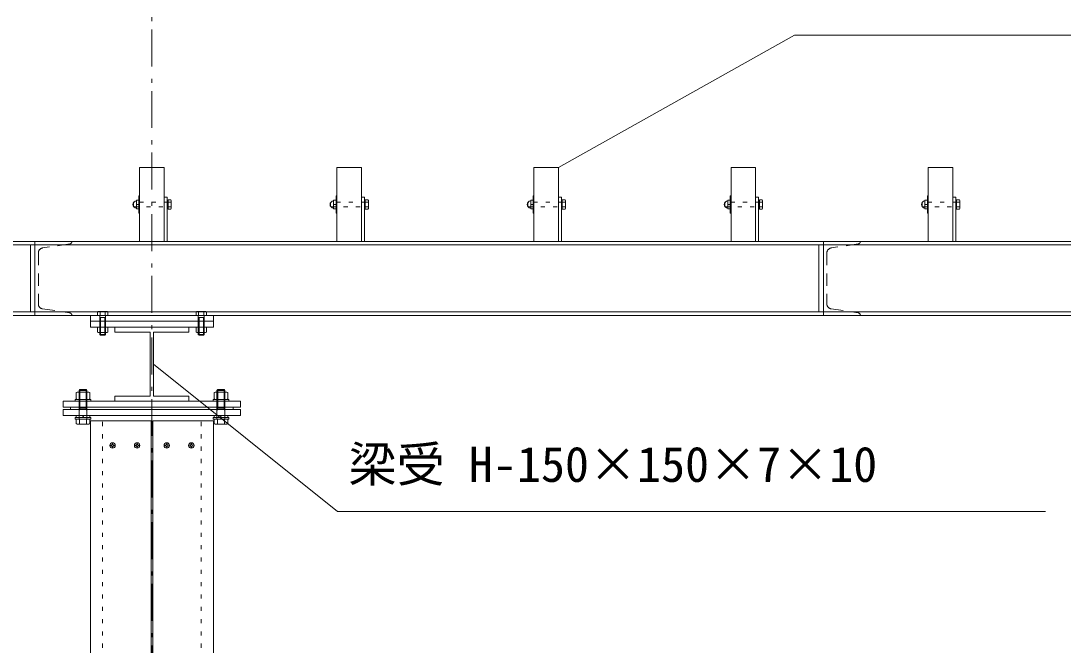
# Model space of a CAD drawing. Units: millimetres, scale not verified. Extents: x -11700 to 11700, y -8360 to 8374.
# Drawn here: x -9878 to -7763, y 5340 to 6607 of the extents above; entities that cross this region are included whole.
import ezdxf
from ezdxf.enums import TextEntityAlignment as Align

# ---------------------------------------------------------------- set-up
doc = ezdxf.new("R2010")
doc.units = ezdxf.units.MM
doc.header["$LTSCALE"] = 60
for name, pattern in [('USER2', [1.388855, 0.972137, -0.416718]), ('USER4', [0.694427, 0.416718, -0.27771]), ('USER5', [0.416565, 0.138855, -0.27771]), ('USER6', [2.083282, 1.25, -0.416565, 0.138855, -0.277863])]:
    doc.linetypes.add(name, pattern=pattern)
doc.layers.add('0-1_IMPORTED', color=30, linetype='Continuous', lineweight=18)
doc.styles.add('ＭＳ ゴシック', font='')
doc.styles.get('ＭＳ ゴシック').set_extended_font_data('MS Gothic')

msp = doc.modelspace()

# ---------------------------------------------------------------- linework, layer by layer
at = {"layer": '0-1_IMPORTED', "color": 7, "linetype": 'USER6', "lineweight": 9}
msp.add_line((-9611.96, 6839.5), (-9611.96, 1839.5), dxfattribs=at)
at = {"layer": '0-1_IMPORTED', "color": 1}
for p, q in [((-8786.96, 6309.23), (-8308.09, 6578.08)), ((-8308.09, 6578.08), (-6948.28, 6578.08)), ((-9235.73, 5611.51), (-9608.46, 5910.23)), ((-7798.84, 5611.51), (-9235.73, 5611.51))]:
    msp.add_line(p, q, dxfattribs=at)
at = {"layer": '0-1_IMPORTED'}
for p, q in [((-9643.46, 6241.38), (-9643.46, 6227.08)), ((-9243.46, 6241.38), (-9243.46, 6227.08)), ((-8843.46, 6241.38), (-8843.46, 6227.08)), ((-8443.46, 6241.38), (-8443.46, 6227.08)), ((-8043.46, 6241.38), (-8043.46, 6227.08)), ((-9642.75, 6234.23), (-9639.18, 6234.23)), ((-9573.57, 6238.85), (-9579.36, 6238.85)), ((-9579.36, 6229.61), (-9573.57, 6229.61)), ((-9242.75, 6234.23), (-9239.18, 6234.23)), ((-9173.57, 6238.85), (-9179.36, 6238.85)), ((-9179.36, 6229.61), (-9173.57, 6229.61)), ((-8842.75, 6234.23), (-8839.18, 6234.23)), ((-8773.57, 6238.85), (-8779.36, 6238.85)), ((-8779.36, 6229.61), (-8773.57, 6229.61)), ((-8442.75, 6234.23), (-8439.18, 6234.23)), ((-8373.57, 6238.85), (-8379.36, 6238.85)), ((-8379.36, 6229.61), (-8373.57, 6229.61)), ((-8042.75, 6234.23), (-8039.18, 6234.23)), ((-7973.57, 6238.85), (-7979.36, 6238.85)), ((-7979.36, 6229.61), (-7973.57, 6229.61)), ((-10111.96, 6152.23), (-5611.96, 6152.23)), ((-10111.96, 6016.23), (-5611.96, 6016.23)), ((-9717.16, 6016.03), (-9717.16, 6009.23)), ((-9706.77, 6009.23), (-9706.77, 6016.03)), ((-9517.16, 6009.23), (-9517.16, 6016.03)), ((-9506.77, 6016.03), (-9506.77, 6009.23)), ((-9717.96, 6005.23), (-9705.96, 6005.23)), ((-9505.96, 6005.23), (-9517.96, 6005.23)), ((-9717.96, 5970.75), (-9705.96, 5970.75)), ((-9717.16, 5984.43), (-9717.16, 5975.24)), ((-9706.77, 5975.24), (-9706.77, 5984.43)), ((-9505.96, 5970.75), (-9517.96, 5970.75)), ((-9517.16, 5975.24), (-9517.16, 5984.43)), ((-9506.77, 5984.43), (-9506.77, 5975.24)), ((-9743.96, 5857.04), (-9759.96, 5857.04)), ((-9758.89, 5852.46), (-9758.89, 5839.8)), ((-9745.04, 5839.8), (-9745.04, 5852.46)), ((-9479.96, 5857.04), (-9463.96, 5857.04)), ((-9479.96, 5857.04), (-9463.96, 5857.04)), ((-9478.89, 5839.8), (-9478.89, 5852.46)), ((-9478.89, 5839.8), (-9478.89, 5852.46)), ((-9465.04, 5852.46), (-9465.04, 5839.8)), ((-9465.04, 5852.46), (-9465.04, 5839.8)), ((-9743.96, 5820.77), (-9759.96, 5820.77)), ((-9479.96, 5820.77), (-9463.96, 5820.77)), ((-9479.96, 5820.77), (-9463.96, 5820.77)), ((-9758.89, 5798.77), (-9758.89, 5789.62)), ((-9753.11, 5802.27), (-9750.82, 5806.23)), ((-9750.4, 5806.23), (-9752.69, 5802.27)), ((-9745.04, 5789.62), (-9745.04, 5798.77)), ((-9478.89, 5789.62), (-9478.89, 5798.77)), ((-9478.89, 5789.62), (-9478.89, 5798.77)), ((-9473.52, 5806.23), (-9471.24, 5802.27)), ((-9473.52, 5806.23), (-9471.24, 5802.27)), ((-9470.82, 5802.27), (-9473.11, 5806.23)), ((-9470.82, 5802.27), (-9473.11, 5806.23)), ((-9465.04, 5798.77), (-9465.04, 5789.62)), ((-9465.04, 5798.77), (-9465.04, 5789.62)), ((-9692.71, 5747.23), (-9692.71, 5748.48)), ((-9642.71, 5747.23), (-9642.71, 5748.48)), ((-9581.21, 5747.23), (-9581.21, 5748.48)), ((-9531.21, 5747.23), (-9531.21, 5748.48))]:
    msp.add_line(p, q, dxfattribs=at)
at = {"layer": '0-1_IMPORTED', "linetype": 'USER4'}
for p, q in [((-9842.46, 6136.06), (-9842.46, 6032.41)), ((-9778.72, 6154.2), (-9833.94, 6145.95)), ((-8242.46, 6136.06), (-8242.46, 6032.41)), ((-8178.72, 6154.2), (-8233.94, 6145.95)), ((-9833.94, 6022.52), (-9778.72, 6014.26)), ((-8233.94, 6022.52), (-8178.72, 6014.26))]:
    msp.add_line(p, q, dxfattribs=at)
at = {"layer": '0-1_IMPORTED', "color": 1, "linetype": 'USER2'}
for p, q in [((-9716.45, 6005.23), (-9716.45, 5969.23)), ((-9707.48, 6005.23), (-9707.48, 5969.23)), ((-9516.45, 6005.23), (-9516.45, 5969.23)), ((-9507.48, 6005.23), (-9507.48, 5969.23))]:
    msp.add_line(p, q, dxfattribs=at)
at = {"layer": '0-1_IMPORTED', "color": 3, "linetype": 'USER5'}
for p, q in [((-9711.96, 3385.23), (-9711.96, 5806.23)), ((-9511.96, 3385.23), (-9511.96, 5806.23))]:
    msp.add_line(p, q, dxfattribs=at)
at = {"layer": '0-1_IMPORTED'}
for points in [[(-9636.96, 6309.23), (-9586.96, 6309.23), (-9586.96, 6159.23), (-9636.96, 6159.23)], [(-9236.96, 6309.23), (-9186.96, 6309.23), (-9186.96, 6159.23), (-9236.96, 6159.23)], [(-8836.96, 6309.23), (-8786.96, 6309.23), (-8786.96, 6159.23), (-8836.96, 6159.23)], [(-8436.96, 6309.23), (-8386.96, 6309.23), (-8386.96, 6159.23), (-8436.96, 6159.23)], [(-8036.96, 6309.23), (-7986.96, 6309.23), (-7986.96, 6159.23), (-8036.96, 6159.23)], [(-9643.46, 6243.23), (-9638.46, 6243.23), (-9638.46, 6225.23), (-9643.46, 6225.23)], [(-9636.96, 6251.73), (-9638.46, 6251.73), (-9638.46, 6216.73), (-9636.96, 6216.73)], [(-9586.96, 6249.23), (-9580.96, 6249.23), (-9580.96, 6159.23), (-9586.96, 6159.23)], [(-9580.96, 6243.23), (-9579.36, 6243.23), (-9579.36, 6225.23), (-9580.96, 6225.23)], [(-9579.36, 6243.47), (-9573.57, 6243.47), (-9572.85, 6242.23), (-9572.85, 6226.23), (-9573.57, 6224.99), (-9579.36, 6224.99)], [(-9243.46, 6243.23), (-9238.46, 6243.23), (-9238.46, 6225.23), (-9243.46, 6225.23)], [(-9236.96, 6251.73), (-9238.46, 6251.73), (-9238.46, 6216.73), (-9236.96, 6216.73)], [(-9186.96, 6249.23), (-9180.96, 6249.23), (-9180.96, 6159.23), (-9186.96, 6159.23)], [(-9180.96, 6243.23), (-9179.36, 6243.23), (-9179.36, 6225.23), (-9180.96, 6225.23)], [(-9179.36, 6243.47), (-9173.57, 6243.47), (-9172.85, 6242.23), (-9172.85, 6226.23), (-9173.57, 6224.99), (-9179.36, 6224.99)], [(-8843.46, 6243.23), (-8838.46, 6243.23), (-8838.46, 6225.23), (-8843.46, 6225.23)], [(-8836.96, 6251.73), (-8838.46, 6251.73), (-8838.46, 6216.73), (-8836.96, 6216.73)], [(-8786.96, 6249.23), (-8780.96, 6249.23), (-8780.96, 6159.23), (-8786.96, 6159.23)], [(-8780.96, 6243.23), (-8779.36, 6243.23), (-8779.36, 6225.23), (-8780.96, 6225.23)], [(-8779.36, 6243.47), (-8773.57, 6243.47), (-8772.85, 6242.23), (-8772.85, 6226.23), (-8773.57, 6224.99), (-8779.36, 6224.99)], [(-8443.46, 6243.23), (-8438.46, 6243.23), (-8438.46, 6225.23), (-8443.46, 6225.23)], [(-8436.96, 6251.73), (-8438.46, 6251.73), (-8438.46, 6216.73), (-8436.96, 6216.73)], [(-8386.96, 6249.23), (-8380.96, 6249.23), (-8380.96, 6159.23), (-8386.96, 6159.23)], [(-8380.96, 6243.23), (-8379.36, 6243.23), (-8379.36, 6225.23), (-8380.96, 6225.23)], [(-8379.36, 6243.47), (-8373.57, 6243.47), (-8372.85, 6242.23), (-8372.85, 6226.23), (-8373.57, 6224.99), (-8379.36, 6224.99)], [(-8043.46, 6243.23), (-8038.46, 6243.23), (-8038.46, 6225.23), (-8043.46, 6225.23)], [(-8036.96, 6251.73), (-8038.46, 6251.73), (-8038.46, 6216.73), (-8036.96, 6216.73)], [(-7986.96, 6249.23), (-7980.96, 6249.23), (-7980.96, 6159.23), (-7986.96, 6159.23)], [(-7980.96, 6243.23), (-7979.36, 6243.23), (-7979.36, 6225.23), (-7980.96, 6225.23)], [(-7979.36, 6243.47), (-7973.57, 6243.47), (-7972.85, 6242.23), (-7972.85, 6226.23), (-7973.57, 6224.99), (-7979.36, 6224.99)], [(-10111.96, 6159.23), (-5611.96, 6159.23), (-5611.96, 6009.23), (-10111.96, 6009.23)], [(-9858.46, 6152.23), (-9849.46, 6152.23), (-9849.46, 6016.23), (-9858.46, 6016.23)], [(-8258.46, 6152.23), (-8249.46, 6152.23), (-8249.46, 6016.23), (-8258.46, 6016.23)], [(-9736.96, 6009.23), (-9486.96, 6009.23), (-9486.96, 5997.23), (-9736.96, 5997.23)], [(-9722.36, 6009.23), (-9722.36, 6016.03), (-9720.96, 6016.83), (-9702.96, 6016.83), (-9701.57, 6016.03), (-9701.57, 6009.23)], [(-9717.96, 6009.23), (-9717.96, 5970.75), (-9716.45, 5969.23), (-9707.48, 5969.23), (-9705.96, 5970.75), (-9705.96, 6009.23)], [(-9501.57, 6009.23), (-9501.57, 6016.03), (-9502.96, 6016.83), (-9520.96, 6016.83), (-9522.36, 6016.03), (-9522.36, 6009.23)], [(-9505.96, 6009.23), (-9505.96, 5970.75), (-9507.48, 5969.23), (-9516.45, 5969.23), (-9517.96, 5970.75), (-9517.96, 6009.23)], [(-9736.96, 5997.23), (-9486.96, 5997.23), (-9486.96, 5985.23), (-9736.96, 5985.23)], [(-9722.36, 5984.43), (-9720.96, 5985.23), (-9702.96, 5985.23), (-9701.57, 5984.43), (-9701.57, 5975.24), (-9702.96, 5974.43), (-9720.96, 5974.43), (-9722.36, 5975.24)], [(-9686.96, 5985.23), (-9536.96, 5985.23), (-9536.96, 5975.23), (-9608.46, 5975.23), (-9608.46, 5845.23), (-9536.96, 5845.23), (-9536.96, 5835.23), (-9686.96, 5835.23), (-9686.96, 5845.23), (-9615.46, 5845.23), (-9615.46, 5975.23), (-9686.96, 5975.23)], [(-9501.57, 5984.43), (-9502.96, 5985.23), (-9520.96, 5985.23), (-9522.36, 5984.43), (-9522.36, 5975.24), (-9520.96, 5974.43), (-9502.96, 5974.43), (-9501.57, 5975.24)], [(-9767.96, 5838.73), (-9735.96, 5838.73), (-9735.96, 5835.23), (-9767.96, 5835.23)], [(-9765.82, 5852.46), (-9763.96, 5853.53), (-9739.96, 5853.53), (-9738.11, 5852.46), (-9738.11, 5839.8), (-9739.96, 5838.73), (-9763.96, 5838.73), (-9765.82, 5839.8)], [(-9487.96, 5838.73), (-9455.96, 5838.73), (-9455.96, 5835.23), (-9487.96, 5835.23)], [(-9487.96, 5838.73), (-9455.96, 5838.73), (-9455.96, 5835.23), (-9487.96, 5835.23)], [(-9458.11, 5852.46), (-9459.96, 5853.53), (-9483.96, 5853.53), (-9485.82, 5852.46), (-9485.82, 5839.8), (-9483.96, 5838.73), (-9459.96, 5838.73), (-9458.11, 5839.8)], [(-9458.11, 5852.46), (-9459.96, 5853.53), (-9483.96, 5853.53), (-9485.82, 5852.46), (-9485.82, 5839.8), (-9483.96, 5838.73), (-9459.96, 5838.73), (-9458.11, 5839.8)], [(-9791.96, 5835.23), (-9431.96, 5835.23), (-9431.96, 5823.23), (-9791.96, 5823.23)], [(-9791.96, 5818.23), (-9431.96, 5818.23), (-9431.96, 5806.23), (-9791.96, 5806.23)], [(-9767.96, 5802.27), (-9735.96, 5802.27), (-9735.96, 5798.77), (-9767.96, 5798.77)], [(-9738.11, 5798.77), (-9738.11, 5789.62), (-9739.96, 5788.55), (-9763.96, 5788.55), (-9765.82, 5789.62), (-9765.82, 5798.77)], [(-9765.73, 5806.23), (-9738.2, 5806.23), (-9738.2, 5802.27), (-9765.73, 5802.27)], [(-9613.46, 5795.23), (-9613.46, 4593.23), (-9736.96, 4593.23), (-9736.96, 5795.23)], [(-9486.96, 5795.23), (-9486.96, 4593.23), (-9610.46, 4593.23), (-9610.46, 5795.23)], [(-9487.96, 5802.27), (-9455.96, 5802.27), (-9455.96, 5798.77), (-9487.96, 5798.77)], [(-9487.96, 5802.27), (-9455.96, 5802.27), (-9455.96, 5798.77), (-9487.96, 5798.77)], [(-9485.82, 5798.77), (-9485.82, 5789.62), (-9483.96, 5788.55), (-9459.96, 5788.55), (-9458.11, 5789.62), (-9458.11, 5798.77)], [(-9485.82, 5798.77), (-9485.82, 5789.62), (-9483.96, 5788.55), (-9459.96, 5788.55), (-9458.11, 5789.62), (-9458.11, 5798.77)], [(-9485.73, 5806.23), (-9458.2, 5806.23), (-9458.2, 5802.27), (-9485.73, 5802.27)], [(-9485.73, 5806.23), (-9458.2, 5806.23), (-9458.2, 5802.27), (-9485.73, 5802.27)]]:
    msp.add_lwpolyline(points, close=True, dxfattribs=at)
at = {"layer": '0-1_IMPORTED', "linetype": 'USER5'}
for points in [[(-9579.36, 6239.23), (-9648.06, 6239.23), (-9649.36, 6237.93), (-9649.36, 6230.53), (-9648.06, 6229.23), (-9579.36, 6229.23)], [(-9179.36, 6239.23), (-9248.06, 6239.23), (-9249.36, 6237.93), (-9249.36, 6230.53), (-9248.06, 6229.23), (-9179.36, 6229.23)], [(-8779.36, 6239.23), (-8848.06, 6239.23), (-8849.36, 6237.93), (-8849.36, 6230.53), (-8848.06, 6229.23), (-8779.36, 6229.23)], [(-8379.36, 6239.23), (-8448.06, 6239.23), (-8449.36, 6237.93), (-8449.36, 6230.53), (-8448.06, 6229.23), (-8379.36, 6229.23)], [(-7979.36, 6239.23), (-8048.06, 6239.23), (-8049.36, 6237.93), (-8049.36, 6230.53), (-8048.06, 6229.23), (-7979.36, 6229.23)]]:
    msp.add_lwpolyline(points, dxfattribs=at)
at = {"layer": '0-1_IMPORTED', "linetype": 'USER4'}
for points in [[(-9849.46, 6009.23), (-9849.46, 6159.23), (-9774.46, 6159.23), (-9774.46, 6159.14)], [(-8249.46, 6009.23), (-8249.46, 6159.23), (-8174.46, 6159.23), (-8174.46, 6159.14)], [(-9774.46, 6009.32), (-9774.46, 6009.23), (-9849.46, 6009.23)], [(-8174.46, 6009.32), (-8174.46, 6009.23), (-8249.46, 6009.23)]]:
    msp.add_lwpolyline(points, dxfattribs=at)
at = {"layer": '0-1_IMPORTED'}
for points in [[(-9743.96, 5798.77), (-9743.96, 5857.04), (-9745.7, 5858.77), (-9758.23, 5858.77), (-9759.96, 5857.04), (-9759.96, 5798.77)], [(-9479.96, 5798.77), (-9479.96, 5857.04), (-9478.23, 5858.77), (-9465.7, 5858.77), (-9463.96, 5857.04), (-9463.96, 5798.77)], [(-9479.96, 5798.77), (-9479.96, 5857.04), (-9478.23, 5858.77), (-9465.7, 5858.77), (-9463.96, 5857.04), (-9463.96, 5798.77)], [(-9693.96, 5744.48), (-9695.21, 5744.48), (-9695.21, 5745.98), (-9693.96, 5745.98)], [(-9692.71, 5748.48), (-9691.21, 5748.48), (-9691.21, 5747.23)], [(-9691.21, 5743.23), (-9691.21, 5741.98), (-9692.71, 5741.98), (-9692.71, 5743.23)], [(-9689.96, 5745.98), (-9688.71, 5745.98), (-9688.71, 5744.48), (-9689.96, 5744.48)], [(-9643.96, 5744.48), (-9645.21, 5744.48), (-9645.21, 5745.98), (-9643.96, 5745.98)], [(-9642.71, 5748.48), (-9641.21, 5748.48), (-9641.21, 5747.23)], [(-9641.21, 5743.23), (-9641.21, 5741.98), (-9642.71, 5741.98), (-9642.71, 5743.23)], [(-9639.96, 5745.98), (-9638.71, 5745.98), (-9638.71, 5744.48), (-9639.96, 5744.48)], [(-9583.96, 5745.98), (-9585.21, 5745.98), (-9585.21, 5744.48), (-9583.96, 5744.48)], [(-9581.21, 5748.48), (-9582.71, 5748.48), (-9582.71, 5747.23)], [(-9582.71, 5743.23), (-9582.71, 5741.98), (-9581.21, 5741.98), (-9581.21, 5743.23)], [(-9579.96, 5744.48), (-9578.71, 5744.48), (-9578.71, 5745.98), (-9579.96, 5745.98)], [(-9533.96, 5745.98), (-9535.21, 5745.98), (-9535.21, 5744.48), (-9533.96, 5744.48)], [(-9531.21, 5748.48), (-9532.71, 5748.48), (-9532.71, 5747.23)], [(-9532.71, 5743.23), (-9532.71, 5741.98), (-9531.21, 5741.98), (-9531.21, 5743.23)], [(-9529.96, 5744.48), (-9528.71, 5744.48), (-9528.71, 5745.98), (-9529.96, 5745.98)]]:
    msp.add_lwpolyline(points, dxfattribs=at)
at = {"layer": '0-1_IMPORTED', "color": 1}
for points in [[(-9758.23, 5858.77), (-9758.23, 5820.77), (-9759.96, 5814.77)], [(-9745.7, 5858.77), (-9745.7, 5820.77), (-9743.96, 5814.77)], [(-9478.23, 5858.77), (-9478.23, 5820.77), (-9479.96, 5814.77)], [(-9478.23, 5858.77), (-9478.23, 5820.77), (-9479.96, 5814.77)], [(-9465.7, 5858.77), (-9465.7, 5820.77), (-9463.96, 5814.77)], [(-9465.7, 5858.77), (-9465.7, 5820.77), (-9463.96, 5814.77)]]:
    msp.add_lwpolyline(points, dxfattribs=at)
at = {"layer": '0-1_IMPORTED', "color": 3}
msp.add_lwpolyline([(-9776.96, 5823.23), (-9446.96, 5823.23), (-9446.96, 5818.23), (-9776.96, 5818.23)], close=True, dxfattribs=at)
at = {"layer": '0-1_IMPORTED'}
for centre in [(-9691.96, 5745.23), (-9641.96, 5745.23), (-9581.96, 5745.23), (-9531.96, 5745.23)]:
    msp.add_circle(centre, 5.5, dxfattribs=at)
for centre, radius, start, end in [((-9643.46, 6234.23), 7.15, 90, 180), ((-9243.46, 6234.23), 7.15, 90, 180), ((-8843.46, 6234.23), 7.15, 90, 180), ((-8443.46, 6234.23), 7.15, 90, 180), ((-8043.46, 6234.23), 7.15, 90, 180), ((-9643.46, 6234.23), 7.15, 180, 270), ((-9243.46, 6234.23), 7.15, 180, 270), ((-8843.46, 6234.23), 7.15, 180, 270), ((-8443.46, 6234.23), 7.15, 180, 270), ((-8043.46, 6234.23), 7.15, 180, 270), ((-9693.96, 5747.23), 1.25, 270, 360), ((-9693.96, 5743.23), 1.25, 0, 90), ((-9689.96, 5747.23), 1.25, 180, 270), ((-9689.96, 5743.23), 1.25, 90, 180), ((-9643.96, 5747.23), 1.25, 270, 360), ((-9643.96, 5743.23), 1.25, 0, 90), ((-9639.96, 5747.23), 1.25, 180, 270), ((-9639.96, 5743.23), 1.25, 90, 180), ((-9583.96, 5747.23), 1.25, 270, 360), ((-9583.96, 5743.23), 1.25, 0, 90), ((-9579.96, 5747.23), 1.25, 180, 270), ((-9579.96, 5743.23), 1.25, 90, 180), ((-9533.96, 5747.23), 1.25, 270, 0), ((-9533.96, 5743.23), 1.25, 360, 90), ((-9529.96, 5747.23), 1.25, 180, 270), ((-9529.96, 5743.23), 1.25, 90, 180)]:
    msp.add_arc(centre, radius, start, end, dxfattribs=at)
at = {"layer": '0-1_IMPORTED', "linetype": 'USER4'}
for centre, radius, start, end in [((-9779.46, 6159.14), 5, 278.5, 0), ((-8179.46, 6159.14), 5, 278.5, 0), ((-9832.46, 6136.06), 10, 98.5, 180), ((-8232.46, 6136.06), 10, 98.5, 180), ((-9832.46, 6032.41), 10, 180, 261.5), ((-8232.46, 6032.41), 10, 180, 261.5), ((-9779.46, 6009.32), 5, 0, 81.5), ((-8179.46, 6009.32), 5, 360, 81.5)]:
    msp.add_arc(centre, radius, start, end, dxfattribs=at)

# ---------------------------------------------------------------- texts
at = {"layer": '0-1_IMPORTED', "color": 7, "style": 'ＭＳ ゴシック'}
msp.add_text('梁受 H-150×150×7×10', height=71.65, dxfattribs=at).set_placement((-9213.1, 5649.82), align=Align.BOTTOM_LEFT)

doc.saveas('drawing.dxf')
